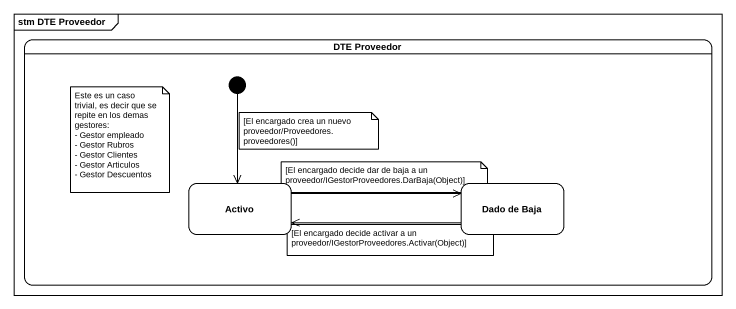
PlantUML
@startuml
mainframe stm DTE Proveedor
hide empty description
state "DTE Proveedor" as DTE_Proveedor {
  state Activo
  state "Dado de Baja" as Dado_de_Baja
  [*] --> Activo
}
Activo -right-> Dado_de_Baja
Dado_de_Baja -left-> Activo
note as N1
  Este es un caso trivial, es decir que se repite en los demas gestores:
  - Gestor empleado
  - Gestor Rubros
  - Gestor Clientes
  - Gestor Articulos
  - Gestor Descuentos
end note
note as N2
  [El encargado crea un nuevo proveedor/Proveedores.proveedores()]
end note
note as N3
  [El encargado decide dar de baja a un proveedor/IGestorProveedores.DarBaja(Object)]
end note
note as N4
  [El encargado decide activar a un proveedor/IGestorProveedores.Activar(Object)]
end note
@enduml
